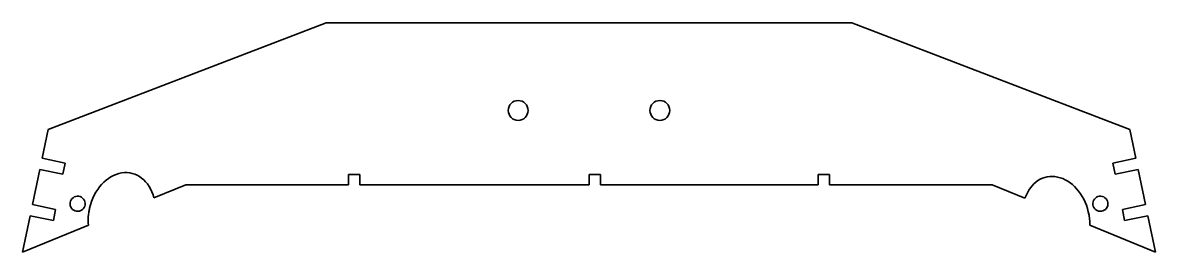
# Model space of a CAD drawing. Extents: x 181 to 660, y 248 to 346.
import ezdxf

# ---------------------------------------------------------------- set-up
doc = ezdxf.new("R2010")
doc.units = 0

msp = doc.modelspace()

# ---------------------------------------------------------------- linework, layer by layer
at = {"color": 7, "lineweight": 35}
for p, q in [((191.437759, 300.326416), (309.230835, 345.569427)), ((309.230835, 345.569427), (420.5, 345.569427)), ((531.769165, 345.569427), (420.5, 345.569427)), ((649.562256, 300.326416), (531.769165, 345.569427)), ((268.858887, 276.999329), (318.61319, 276.999329)), ((323.413177, 276.999329), (415.699982, 276.999329)), ((425.299988, 276.999329), (517.586792, 276.999329)), ((522.38678, 276.999329), (572.141113, 276.999329)), ((208.508118, 259.958374), (180.690414, 248.430573)), ((632.600525, 259.913361), (660.30957, 248.430573))]:
    msp.add_line(p, q, dxfattribs=at)
at = {"color": 7, "lineweight": 35, "ltscale": 0.308985}
for p, q in [((188.931381, 288.223816), (191.437759, 300.326416)), ((652.068604, 288.223816), (649.562256, 300.326416))]:
    msp.add_line(p, q, dxfattribs=at)
at = {"color": 7, "lineweight": 35, "ltscale": 0.25}
for p, q in [((198.723602, 286.195953), (188.931381, 288.223816)), ((642.276367, 286.195953), (652.068604, 288.223816)), ((187.957993, 283.523621), (197.750214, 281.495728)), ((653.041992, 283.523621), (643.249756, 281.495728)), ((194.658127, 266.564911), (184.865906, 268.592773)), ((646.341858, 266.564911), (656.134094, 268.592773)), ((183.892517, 263.892578), (193.684738, 261.864685)), ((657.107483, 263.892578), (647.315247, 261.864685))]:
    msp.add_line(p, q, dxfattribs=at)
at = {"color": 7, "lineweight": 35, "ltscale": 0.381192}
for p, q in [((184.865906, 268.592773), (187.957993, 283.523621)), ((656.134094, 268.592773), (653.041992, 283.523621))]:
    msp.add_line(p, q, dxfattribs=at)
at = {"color": 7, "lineweight": 35, "ltscale": 0.119999}
for p, q in [((197.750214, 281.495728), (198.723602, 286.195953)), ((643.249756, 281.495728), (642.276367, 286.195953)), ((193.684738, 261.864685), (194.658127, 266.564911)), ((647.315247, 261.864685), (646.341858, 266.564911))]:
    msp.add_line(p, q, dxfattribs=at)
at = {"color": 7, "lineweight": 35, "ltscale": 0.12}
for p, q in [((318.61319, 281.402283), (323.413177, 281.402283)), ((420.5, 281.402283), (425.299988, 281.402283)), ((517.586792, 281.402283), (522.38678, 281.402283)), ((415.699982, 276.999329), (420.5, 276.999329))]:
    msp.add_line(p, q, dxfattribs=at)
at = {"color": 7, "lineweight": 35, "ltscale": 0.110074}
for p, q in [((318.61319, 276.999329), (318.61319, 281.402283)), ((323.413177, 281.402283), (323.413177, 276.999329)), ((420.5, 281.402283), (420.5, 276.999329)), ((425.299988, 281.402283), (425.299988, 276.999329)), ((517.586792, 276.999329), (517.586792, 281.402283)), ((522.38678, 281.402283), (522.38678, 276.999329))]:
    msp.add_line(p, q, dxfattribs=at)
at = {"color": 7, "lineweight": 35, "ltscale": 0.364272}
msp.add_line((249.739929, 277.045074), (236.279099, 271.466827), dxfattribs=at)
at = {"color": 7, "lineweight": 35, "ltscale": 0.477975}
for p, q in [((268.858887, 276.999329), (249.739929, 277.045074)), ((572.141113, 276.999329), (591.260071, 277.045074))]:
    msp.add_line(p, q, dxfattribs=at)
at = {"color": 7, "lineweight": 35, "ltscale": 0.374861}
msp.add_line((591.260071, 277.045074), (605.112183, 271.304688), dxfattribs=at)
at = {"color": 7, "lineweight": 35, "ltscale": 0.394752}
for p, q in [((180.690414, 248.430573), (183.892517, 263.892578)), ((660.30957, 248.430573), (657.107483, 263.892578))]:
    msp.add_line(p, q, dxfattribs=at)
at = {"color": 7, "lineweight": 35, "ltscale": 0.002}
msp.add_line((632.600525, 259.913361), (632.600647, 259.993347), dxfattribs=at)
at = {"color": 7, "lineweight": 35}
for centre in [(390.5, 308.448059), (450.5, 308.448059)]:
    msp.add_circle(centre, 4.2, dxfattribs=at)
for centre, radius, start, end in [((203.954666, 268.989227), 3.20004, 3.111816, 183.092172), ((203.95491, 268.990356), 3.20004, 183.111816, 3.092167), ((637.045105, 268.990356), 3.20004, 176.907828, 356.888184), ((637.045349, 268.989227), 3.20004, 356.907833, 176.888184), ((232.604614, 261.682465), 24.172933, 167.139578, 172.212497), ((608.691101, 259.954102), 23.910096, 0.094095, 13.590786), ((608.337158, 259.893372), 24.268905, 8.456935, 13.533657)]:
    msp.add_arc(centre, radius, start, end, dxfattribs=at)
for centre, major_axis, ratio, start_param, end_param in [((222.687042, 263.947479), (-4.099121, -17.95752), 0.760067, 2.1678367384, 4.7124038259), ((618.320679, 262.297211), (4.318054, -17.943954), 0.758553, 1.5707964328, 4.0153626776), ((222.695526, 263.948151), (-4.104431, -17.962097), 0.760275, 4.7127147521, 5.1050284863)]:
    msp.add_ellipse(centre, major_axis=major_axis, ratio=ratio, start_param=start_param, end_param=end_param, dxfattribs=at)

doc.saveas('drawing.dxf')
